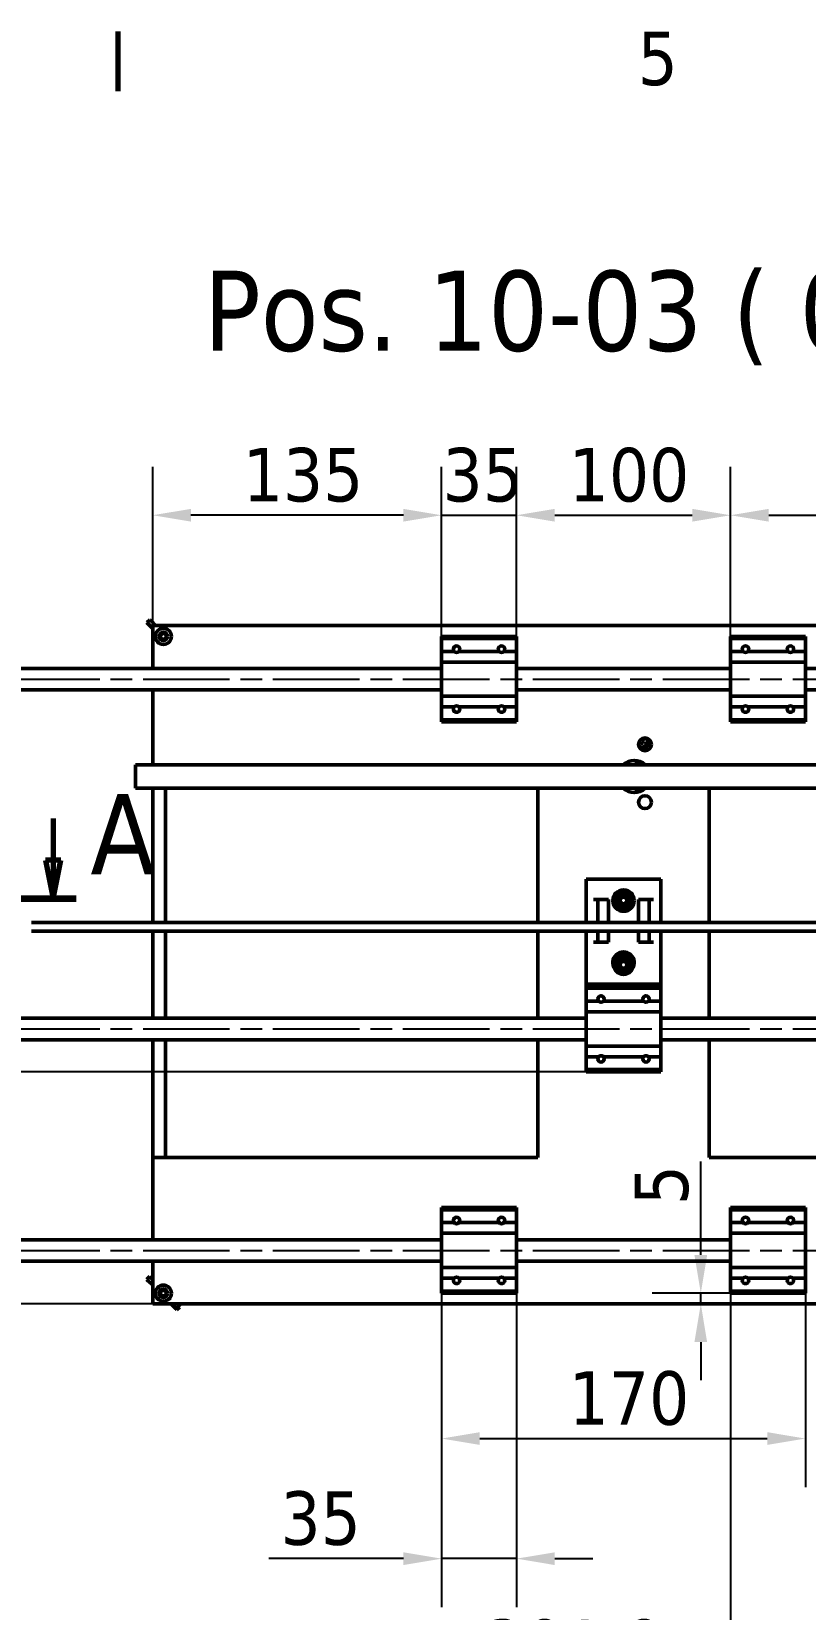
# Model space of a CAD drawing. Header units: millimetres. Extents: x -2685 to 3000, y -4484 to 2121.
# Drawn here: x 460 to 821, y 1340 to 2078 of the extents above; entities that cross this region are included whole.
import ezdxf

# ---------------------------------------------------------------- set-up
doc = ezdxf.new("R2010")
doc.units = ezdxf.units.MM
doc.header["$LTSCALE"] = 7.142857
doc.linetypes.add('CHAIN', pattern=[0.3543, 0.2362, -0.0295, 0.0591, -0.0295])
for name, color, linetype, lineweight in [('Border (ISO)', 7, 'Continuous', 70), ('Centerline (ISO)', 7, 'Continuous', 25), ('Dimension (ISO)', 7, 'Continuous', 25), ('Section Line (ISO)', 7, 'CHAIN', 70), ('Symbol (ISO)', 7, 'Continuous', 25), ('Visible (ISO)', 7, 'Continuous', 50)]:
    doc.layers.add(name, color=color, linetype=linetype, lineweight=lineweight)
doc.styles.add('Label Text (ISO)', font='tahoma.ttf')
doc.styles.add('Note Text (ISO)', font='tahoma.ttf')
doc.styles.add('Text Style42', font='tahoma.ttf')
doc.dimstyles.new('Default - Method 1b (ISO)', dxfattribs={"dimscale": 7.142857, "dimtxt": 3.5, "dimasz": 2.5, "dimexe": 3.175, "dimexo": 0, "dimgap": 0.762, "dimtad": 1, "dimtoh": 1, "dimrnd": 1e-08, "dimtxsty": 'Note Text (ISO)', "dimcen": 0.09, "dimdle": 10, "dimclrd": 256, "dimclre": 256, "dimclrt": 256, "dimazin": 2, "dimtfac": 1, "dimtmove": 0, "dimatfit": 3, "dimfxl": 0, "dimtolj": 1, "dimlwd": -1, "dimlwe": -1, "dimarcsym": 0})

# ---------------------------------------------------------------- blocks, each defined once
blk = doc.blocks.new('Borders Default Border')
at = {"layer": 'Border (ISO)'}
blk.add_line((70, 287), (70, 290.9), dxfattribs=at)
at = {"layer": 'Border (ISO)', "insert": (103.98, 287.33), "char_height": 3.5, "attachment_point": 7, "style": 'Note Text (ISO)'}
blk.add_mtext('5', dxfattribs=at)
blk = doc.blocks.new('*D37')
at = {"layer": 'Defpoints', "color": 0}
for p in [(651.11, 1516.18), (821.11, 1495.18), (821.11, 1420.25)]:
    blk.add_point(p, dxfattribs=at)
at = {"layer": 'Dimension (ISO)'}
for p, q in [((651.11, 1516.18), (651.11, 1397.57)), ((821.11, 1495.18), (821.11, 1397.57)), ((668.97, 1420.25), (803.25, 1420.25))]:
    blk.add_line(p, q, dxfattribs=at)
for points in [[(668.97, 1423.23), (668.97, 1417.27), (651.11, 1420.25)], [(803.25, 1423.23), (803.25, 1417.27), (821.11, 1420.25)]]:
    blk.add_solid(points, dxfattribs=at)
at = {"layer": 'Dimension (ISO)', "insert": (710.55, 1451.72), "char_height": 25, "attachment_point": 1, "style": 'Note Text (ISO)'}
blk.add_mtext('\\A1;170', dxfattribs=at)
blk = doc.blocks.new('*D38')
at = {"layer": 'Defpoints', "color": 0}
for p in [(651.11, 1500.18), (686.11, 1500.18), (686.11, 1364.11)]:
    blk.add_point(p, dxfattribs=at)
at = {"layer": 'Dimension (ISO)'}
for p, q in [((651.11, 1500.18), (651.11, 1341.43)), ((686.11, 1500.18), (686.11, 1341.43)), ((633.25, 1364.11), (570.39, 1364.11)), ((686.11, 1364.11), (651.11, 1364.11)), ((703.97, 1364.11), (721.83, 1364.11))]:
    blk.add_line(p, q, dxfattribs=at)
for points in [[(633.25, 1367.08), (633.25, 1361.13), (651.11, 1364.11)], [(703.97, 1367.08), (703.97, 1361.13), (686.11, 1364.11)]]:
    blk.add_solid(points, dxfattribs=at)
at = {"layer": 'Dimension (ISO)', "insert": (575.84, 1395.59), "char_height": 25, "attachment_point": 1, "style": 'Note Text (ISO)'}
blk.add_mtext('\\A1;35', dxfattribs=at)
blk = doc.blocks.new('*D39')
at = {"layer": 'Defpoints', "color": 0}
for p in [(786.11, 1500.18), (1088.03, 1480.18), (1088.03, 1298.5)]:
    blk.add_point(p, dxfattribs=at)
at = {"layer": 'Dimension (ISO)'}
for p, q in [((786.11, 1500.18), (786.11, 1275.82)), ((1088.03, 1480.18), (1088.03, 1275.82)), ((786.11, 1298.5), (665.59, 1298.5)), ((1070.17, 1298.5), (803.97, 1298.5))]:
    blk.add_line(p, q, dxfattribs=at)
for points in [[(803.97, 1301.48), (803.97, 1295.52), (786.11, 1298.5)], [(1070.17, 1301.48), (1070.17, 1295.52), (1088.03, 1298.5)]]:
    blk.add_solid(points, dxfattribs=at)
at = {"layer": 'Dimension (ISO)', "insert": (671.03, 1335.67), "char_height": 25, "attachment_point": 1, "style": 'Note Text (ISO)'}
blk.add_mtext('\\A1;301,9', dxfattribs=at)
blk = doc.blocks.new('*D42')
at = {"layer": 'Defpoints', "color": 0}
for p in [(516.11, 1851.79), (516.11, 1800.18), (651.11, 1795.18)]:
    blk.add_point(p, dxfattribs=at)
at = {"layer": 'Dimension (ISO)'}
for p, q in [((516.11, 1800.18), (516.11, 1874.46)), ((651.11, 1795.18), (651.11, 1874.46)), ((633.25, 1851.79), (533.97, 1851.79))]:
    blk.add_line(p, q, dxfattribs=at)
for points in [[(533.97, 1854.76), (533.97, 1848.81), (516.11, 1851.79)], [(633.25, 1854.76), (633.25, 1848.81), (651.11, 1851.79)]]:
    blk.add_solid(points, dxfattribs=at)
at = {"layer": 'Dimension (ISO)', "insert": (558.25, 1883.27), "char_height": 25, "attachment_point": 1, "style": 'Note Text (ISO)'}
blk.add_mtext('\\A1;135', dxfattribs=at)
blk = doc.blocks.new('*D43')
at = {"layer": 'Defpoints', "color": 0}
for p in [(686.11, 1851.79), (651.11, 1795.18), (686.11, 1795.18)]:
    blk.add_point(p, dxfattribs=at)
at = {"layer": 'Dimension (ISO)'}
for p, q in [((651.11, 1795.18), (651.11, 1874.46)), ((686.11, 1795.18), (686.11, 1874.46)), ((633.25, 1851.79), (615.4, 1851.79)), ((651.11, 1851.79), (686.11, 1851.79)), ((703.97, 1851.79), (721.83, 1851.79))]:
    blk.add_line(p, q, dxfattribs=at)
for points in [[(633.25, 1854.76), (633.25, 1848.81), (651.11, 1851.79)], [(703.97, 1854.76), (703.97, 1848.81), (686.11, 1851.79)]]:
    blk.add_solid(points, dxfattribs=at)
at = {"layer": 'Dimension (ISO)', "insert": (651.55, 1883.27), "char_height": 25, "attachment_point": 1, "style": 'Note Text (ISO)'}
blk.add_mtext('\\A1;35', dxfattribs=at)
blk = doc.blocks.new('*D44')
at = {"layer": 'Defpoints', "color": 0}
for p in [(786.11, 1851.79), (786.11, 1794.18), (686.11, 1788.18)]:
    blk.add_point(p, dxfattribs=at)
at = {"layer": 'Dimension (ISO)'}
for p, q in [((686.11, 1788.18), (686.11, 1874.46)), ((786.11, 1794.18), (786.11, 1874.46)), ((703.97, 1851.79), (768.25, 1851.79))]:
    blk.add_line(p, q, dxfattribs=at)
for points in [[(703.97, 1854.76), (703.97, 1848.81), (686.11, 1851.79)], [(768.25, 1854.76), (768.25, 1848.81), (786.11, 1851.79)]]:
    blk.add_solid(points, dxfattribs=at)
at = {"layer": 'Dimension (ISO)', "insert": (710.55, 1883.25), "char_height": 25, "attachment_point": 1, "style": 'Note Text (ISO)'}
blk.add_mtext('\\A1;100', dxfattribs=at)
blk = doc.blocks.new('*D45')
at = {"layer": 'Defpoints', "color": 0}
for p in [(1108.03, 1851.79), (1108.03, 1803.18), (786.11, 1794.18)]:
    blk.add_point(p, dxfattribs=at)
at = {"layer": 'Dimension (ISO)'}
for p, q in [((786.11, 1794.18), (786.11, 1874.46)), ((1108.03, 1803.18), (1108.03, 1874.46)), ((803.97, 1851.79), (1090.17, 1851.79))]:
    blk.add_line(p, q, dxfattribs=at)
for points in [[(803.97, 1854.76), (803.97, 1848.81), (786.11, 1851.79)], [(1090.17, 1854.76), (1090.17, 1848.81), (1108.03, 1851.79)]]:
    blk.add_solid(points, dxfattribs=at)
at = {"layer": 'Dimension (ISO)', "insert": (1009.98, 1888.96), "char_height": 25, "attachment_point": 1, "style": 'Note Text (ISO)'}
blk.add_mtext('\\A1;321,9', dxfattribs=at)
blk = doc.blocks.new('*D47')
at = {"layer": 'Defpoints', "color": 0}
for p in [(516.11, 1483.18), (772.22, 1483.18), (786.11, 1488.18)]:
    blk.add_point(p, dxfattribs=at)
at = {"layer": 'Dimension (ISO)'}
for p, q in [((772.22, 1506.04), (772.22, 1549.67)), ((786.11, 1488.18), (749.54, 1488.18)), ((772.22, 1483.18), (772.22, 1488.18)), ((772.22, 1465.32), (772.22, 1447.47))]:
    blk.add_line(p, q, dxfattribs=at)
for points in [[(769.24, 1506.04), (775.19, 1506.04), (772.22, 1488.18)], [(769.24, 1465.32), (775.19, 1465.32), (772.22, 1483.18)]]:
    blk.add_solid(points, dxfattribs=at)
at = {"layer": 'Dimension (ISO)', "insert": (741.25, 1529.34), "char_height": 25, "attachment_point": 1, "rotation": 90, "style": 'Note Text (ISO)'}
blk.add_mtext('\\A1;5', dxfattribs=at)
blk = doc.blocks.new('*D48')
at = {"layer": 'Defpoints', "color": 0}
for p in [(718.61, 1591.68), (347.18, 1483.18), (516.11, 1483.18)]:
    blk.add_point(p, dxfattribs=at)
at = {"layer": 'Dimension (ISO)'}
for p, q in [((718.61, 1591.68), (324.5, 1591.68)), ((347.18, 1573.82), (347.18, 1501.04)), ((516.11, 1483.18), (324.5, 1483.18)), ((347.18, 1483.18), (347.18, 1374.54))]:
    blk.add_line(p, q, dxfattribs=at)
for points in [[(344.21, 1573.82), (350.16, 1573.82), (347.18, 1591.68)], [(344.21, 1501.04), (350.16, 1501.04), (347.18, 1483.18)]]:
    blk.add_solid(points, dxfattribs=at)
at = {"layer": 'Dimension (ISO)', "insert": (309.96, 1379.98), "char_height": 25, "attachment_point": 1, "rotation": 90, "style": 'Note Text (ISO)'}
blk.add_mtext('\\A1;108,5', dxfattribs=at)
blk = doc.blocks.new('2dTransSection0')
at = {"layer": 'Section Line (ISO)', "linetype": 'Continuous'}
for p, q in [((54.48, 239.4), (54.48, 236.68)), ((65.75, 239.4), (65.75, 236.68)), ((53.98, 236.68), (54.48, 234.18)), ((54.98, 236.68), (53.98, 236.68)), ((54.48, 236.68), (54.48, 234.18)), ((54.48, 234.18), (54.98, 236.68)), ((65.25, 236.68), (65.75, 234.18)), ((66.25, 236.68), (65.25, 236.68)), ((65.75, 236.68), (65.75, 234.18)), ((65.75, 234.18), (66.25, 236.68))]:
    blk.add_line(p, q, dxfattribs=at)
at = {"layer": 'Section Line (ISO)', "linetype": 'CHAIN', "ltscale": 15.862206}
blk.add_line((52.98, 234.18), (67.25, 234.18), dxfattribs=at)
at = {"layer": 'Section Line (ISO)', "linetype": 'Continuous', "lineweight": 140}
blk.add_line((52.98, 234.18), (67.25, 234.18), dxfattribs=at)
at = {"layer": 'Section Line (ISO)', "linetype": 'Continuous', "flags": 128}
for points in [[(53.98, 236.68), (54.48, 234.18)], [(65.25, 236.68), (65.75, 234.18)]]:
    blk.add_lwpolyline(points, dxfattribs=at)
at = {"layer": 'Section Line (ISO)'}
for points in [[(53.98, 236.68), (54.48, 234.18), (54.98, 236.68), (53.98, 236.68)], [(65.25, 236.68), (65.75, 234.18), (66.25, 236.68), (65.25, 236.68)]]:
    blk.add_solid(points, dxfattribs=at)
at = {"layer": 'Section Line (ISO)', "char_height": 5.25, "attachment_point": 7, "style": 'Label Text (ISO)'}
for insert in [(68.18, 235.76), (48.59, 234.98)]:
    blk.add_mtext('A', dxfattribs=dict(at, insert=insert))

msp = doc.modelspace()

# ---------------------------------------------------------------- linework, layer by layer
at = {"layer": 'Centerline (ISO)', "linetype": 'CHAIN', "ltscale": 23.990969}
for p, q in [((390.17, 1775.181), (1125.884, 1775.181)), ((390.17, 1611.681), (1125.884, 1611.681)), ((390.17, 1508.181), (1125.884, 1508.181))]:
    msp.add_line(p, q, dxfattribs=at)
at = {"layer": 'Visible (ISO)'}
for p, q in [((513.409, 1801.628), (514.761, 1802.963)), ((513.99, 1801.039), (513.409, 1801.628)), ((513.99, 1801.039), (516.112, 1798.892)), ((514.761, 1802.963), (515.342, 1802.374)), ((517.509, 1800.181), (515.342, 1802.374)), ((516.112, 1780.181), (516.112, 1800.181)), ((516.112, 1800.181), (956.112, 1800.181)), ((519.668, 1795.157), (520.37, 1796.419)), ((520.41, 1793.919), (519.668, 1795.157)), ((520.37, 1796.419), (521.813, 1796.442)), ((521.853, 1793.942), (520.41, 1793.919)), ((521.813, 1796.442), (522.555, 1795.204)), ((522.555, 1795.204), (521.853, 1793.942)), ((651.112, 1795.181), (686.112, 1795.181)), ((651.112, 1794.181), (651.112, 1795.181)), ((651.112, 1794.181), (686.112, 1794.181)), ((651.112, 1788.181), (651.112, 1794.181)), ((686.112, 1795.181), (686.112, 1794.181)), ((686.112, 1788.181), (686.112, 1794.181)), ((786.112, 1795.181), (821.112, 1795.181)), ((786.112, 1794.181), (786.112, 1795.181)), ((786.112, 1794.181), (821.112, 1794.181)), ((786.112, 1788.181), (786.112, 1794.181)), ((821.112, 1795.181), (821.112, 1794.181)), ((821.112, 1788.181), (821.112, 1794.181)), ((651.112, 1788.181), (656.994, 1788.181)), ((651.112, 1783.181), (651.112, 1788.181)), ((659.23, 1788.181), (677.994, 1788.181)), ((680.23, 1788.181), (686.112, 1788.181)), ((686.112, 1783.181), (686.112, 1788.181)), ((786.112, 1788.181), (791.994, 1788.181)), ((786.112, 1783.181), (786.112, 1788.181)), ((794.23, 1788.181), (812.994, 1788.181)), ((815.23, 1788.181), (821.112, 1788.181)), ((821.112, 1783.181), (821.112, 1788.181)), ((428.027, 1780.181), (651.112, 1780.181)), ((651.112, 1783.181), (686.112, 1783.181)), ((651.112, 1767.181), (651.112, 1783.181)), ((686.112, 1767.181), (686.112, 1783.181)), ((686.112, 1780.181), (786.112, 1780.181)), ((786.112, 1783.181), (821.112, 1783.181)), ((786.112, 1767.181), (786.112, 1783.181)), ((821.112, 1767.181), (821.112, 1783.181)), ((821.112, 1780.181), (1058.027, 1780.181)), ((428.027, 1770.181), (651.112, 1770.181)), ((516.112, 1735.181), (516.112, 1770.181)), ((686.112, 1770.181), (786.112, 1770.181)), ((821.112, 1770.181), (1058.027, 1770.181)), ((651.112, 1767.181), (686.112, 1767.181)), ((651.112, 1762.181), (651.112, 1767.181)), ((686.112, 1762.181), (686.112, 1767.181)), ((786.112, 1767.181), (821.112, 1767.181)), ((786.112, 1762.181), (786.112, 1767.181)), ((821.112, 1762.181), (821.112, 1767.181)), ((651.112, 1762.181), (656.994, 1762.181)), ((651.112, 1756.181), (651.112, 1762.181)), ((651.112, 1756.181), (686.112, 1756.181)), ((651.112, 1755.181), (651.112, 1756.181)), ((659.23, 1762.181), (677.994, 1762.181)), ((680.23, 1762.181), (686.112, 1762.181)), ((686.112, 1756.181), (686.112, 1762.181)), ((686.112, 1756.181), (686.112, 1755.181)), ((786.112, 1762.181), (791.994, 1762.181)), ((786.112, 1756.181), (786.112, 1762.181)), ((786.112, 1756.181), (821.112, 1756.181)), ((786.112, 1755.181), (786.112, 1756.181)), ((794.23, 1762.181), (812.994, 1762.181)), ((815.23, 1762.181), (821.112, 1762.181)), ((821.112, 1756.181), (821.112, 1762.181)), ((821.112, 1756.181), (821.112, 1755.181)), ((686.112, 1755.181), (651.112, 1755.181)), ((821.112, 1755.181), (786.112, 1755.181)), ((744.05, 1745.172), (743.481, 1746.122)), ((745.205, 1745.19), (744.05, 1745.172)), ((744.45, 1747.178), (745.173, 1747.19)), ((745.173, 1747.19), (745.766, 1746.199)), ((745.766, 1746.199), (745.205, 1745.19)), ((508.027, 1735.181), (508.027, 1724.181)), ((508.027, 1735.181), (1008.027, 1735.181)), ((736.112, 1735.271), (736.112, 1735.181)), ((742.112, 1735.181), (742.112, 1737.114)), ((508.027, 1724.181), (1008.027, 1724.181)), ((516.112, 1661.422), (516.112, 1724.181)), ((522.112, 1661.422), (522.112, 1724.181)), ((696.112, 1724.181), (696.112, 1661.422)), ((736.112, 1724.181), (736.112, 1724.091)), ((742.112, 1722.248), (742.112, 1724.181)), ((776.112, 1661.422), (776.112, 1724.181)), ((718.612, 1681.681), (720.612, 1681.681)), ((718.612, 1681.681), (718.612, 1661.422)), ((751.612, 1681.681), (720.612, 1681.681)), ((751.612, 1681.681), (753.612, 1681.681)), ((753.612, 1661.422), (753.612, 1681.681)), ((722.112, 1672.181), (729.112, 1672.181)), ((724.112, 1661.422), (724.112, 1672.181)), ((729.112, 1672.181), (729.112, 1661.422)), ((743.112, 1661.422), (743.112, 1672.181)), ((743.112, 1672.181), (750.112, 1672.181)), ((748.112, 1672.181), (748.112, 1661.422)), ((1066.027, 1661.422), (459.527, 1661.422)), ((1062.227, 1657.422), (459.527, 1657.422)), ((516.112, 1616.681), (516.112, 1657.422)), ((522.112, 1616.681), (522.112, 1657.422)), ((696.112, 1657.422), (696.112, 1616.681)), ((718.612, 1657.422), (718.612, 1632.681)), ((729.112, 1652.181), (722.112, 1652.181)), ((724.112, 1652.181), (724.112, 1657.422)), ((729.112, 1657.422), (729.112, 1652.181)), ((743.112, 1652.181), (743.112, 1657.422)), ((750.112, 1652.181), (743.112, 1652.181)), ((748.112, 1657.422), (748.112, 1652.181)), ((753.612, 1632.681), (753.612, 1657.422)), ((776.112, 1616.681), (776.112, 1657.422)), ((720.612, 1632.681), (718.612, 1632.681)), ((718.612, 1632.681), (718.612, 1631.681)), ((718.612, 1631.681), (753.612, 1631.681)), ((718.612, 1630.681), (718.612, 1631.681)), ((718.612, 1630.681), (753.612, 1630.681)), ((718.612, 1624.681), (718.612, 1630.681)), ((720.612, 1632.681), (751.612, 1632.681)), ((753.612, 1632.681), (751.612, 1632.681)), ((753.612, 1631.681), (753.612, 1632.681)), ((753.612, 1631.681), (753.612, 1630.681)), ((753.612, 1624.681), (753.612, 1630.681)), ((718.612, 1624.681), (724.494, 1624.681)), ((718.612, 1619.681), (718.612, 1624.681)), ((726.73, 1624.681), (745.494, 1624.681)), ((747.73, 1624.681), (753.612, 1624.681)), ((753.612, 1619.681), (753.612, 1624.681)), ((428.027, 1616.681), (718.612, 1616.681)), ((718.612, 1619.681), (753.612, 1619.681)), ((718.612, 1603.681), (718.612, 1619.681)), ((753.612, 1603.681), (753.612, 1619.681)), ((753.612, 1616.681), (1088.027, 1616.681)), ((428.027, 1606.681), (718.612, 1606.681)), ((516.112, 1551.681), (516.112, 1606.681)), ((522.112, 1551.681), (522.112, 1606.681)), ((696.112, 1606.681), (696.112, 1551.681)), ((718.612, 1603.681), (753.612, 1603.681)), ((718.612, 1598.681), (718.612, 1603.681)), ((753.612, 1606.681), (1088.027, 1606.681)), ((753.612, 1598.681), (753.612, 1603.681)), ((776.112, 1551.681), (776.112, 1606.681)), ((718.612, 1598.681), (724.494, 1598.681)), ((718.612, 1592.681), (718.612, 1598.681)), ((726.73, 1598.681), (745.494, 1598.681)), ((747.73, 1598.681), (753.612, 1598.681)), ((753.612, 1592.681), (753.612, 1598.681)), ((718.612, 1592.681), (753.612, 1592.681)), ((718.612, 1591.681), (718.612, 1592.681)), ((753.612, 1591.681), (718.612, 1591.681)), ((753.612, 1592.681), (753.612, 1591.681)), ((696.112, 1551.681), (516.112, 1551.681)), ((516.112, 1513.181), (516.112, 1551.681)), ((976.112, 1551.681), (776.112, 1551.681)), ((651.112, 1528.181), (686.112, 1528.181)), ((651.112, 1527.181), (651.112, 1528.181)), ((651.112, 1527.181), (686.112, 1527.181)), ((651.112, 1521.181), (651.112, 1527.181)), ((686.112, 1528.181), (686.112, 1527.181)), ((686.112, 1521.181), (686.112, 1527.181)), ((786.112, 1528.181), (821.112, 1528.181)), ((786.112, 1527.181), (786.112, 1528.181)), ((821.112, 1527.181), (786.112, 1527.181)), ((786.112, 1527.181), (786.112, 1521.181)), ((821.112, 1528.181), (821.112, 1527.181)), ((821.112, 1527.181), (821.112, 1521.181)), ((651.112, 1521.181), (656.994, 1521.181)), ((651.112, 1516.181), (651.112, 1521.181)), ((659.23, 1521.181), (677.994, 1521.181)), ((680.23, 1521.181), (686.112, 1521.181)), ((686.112, 1516.181), (686.112, 1521.181)), ((791.994, 1521.181), (786.112, 1521.181)), ((786.112, 1521.181), (786.112, 1516.181)), ((812.994, 1521.181), (794.23, 1521.181)), ((821.112, 1521.181), (815.23, 1521.181)), ((821.112, 1521.181), (821.112, 1516.181)), ((428.027, 1513.181), (651.112, 1513.181)), ((651.112, 1516.181), (686.112, 1516.181)), ((651.112, 1500.181), (651.112, 1516.181)), ((686.112, 1500.181), (686.112, 1516.181)), ((686.112, 1513.181), (786.112, 1513.181)), ((821.112, 1516.181), (786.112, 1516.181)), ((786.112, 1516.181), (786.112, 1500.181)), ((821.112, 1516.181), (821.112, 1500.181)), ((428.027, 1503.181), (651.112, 1503.181)), ((516.112, 1483.181), (516.112, 1503.181)), ((651.112, 1500.181), (686.112, 1500.181)), ((651.112, 1495.181), (651.112, 1500.181)), ((686.112, 1503.181), (786.112, 1503.181)), ((686.112, 1495.181), (686.112, 1500.181)), ((821.112, 1500.181), (786.112, 1500.181)), ((786.112, 1500.181), (786.112, 1495.181)), ((821.112, 1500.181), (821.112, 1495.181)), ((513.409, 1494.628), (514.761, 1495.963)), ((513.99, 1494.039), (513.409, 1494.628)), ((513.99, 1494.039), (516.112, 1491.892)), ((514.761, 1495.963), (515.342, 1495.374)), ((516.112, 1494.595), (515.342, 1495.374)), ((651.112, 1495.181), (656.994, 1495.181)), ((651.112, 1489.181), (651.112, 1495.181)), ((659.23, 1495.181), (677.994, 1495.181)), ((680.23, 1495.181), (686.112, 1495.181)), ((686.112, 1489.181), (686.112, 1495.181)), ((791.994, 1495.181), (786.112, 1495.181)), ((786.112, 1495.181), (786.112, 1489.181)), ((812.994, 1495.181), (794.23, 1495.181)), ((821.112, 1495.181), (815.23, 1495.181)), ((821.112, 1495.181), (821.112, 1489.181)), ((516.112, 1483.181), (976.112, 1483.181)), ((519.668, 1488.157), (520.37, 1489.419)), ((520.41, 1486.919), (519.668, 1488.157)), ((520.37, 1489.419), (521.813, 1489.442)), ((521.853, 1486.942), (520.41, 1486.919)), ((521.813, 1489.442), (522.555, 1488.204)), ((522.555, 1488.204), (521.853, 1486.942)), ((526.881, 1480.987), (524.714, 1483.181)), ((527.385, 1483.181), (528.233, 1482.322)), ((651.112, 1489.181), (686.112, 1489.181)), ((651.112, 1488.181), (651.112, 1489.181)), ((686.112, 1488.181), (651.112, 1488.181)), ((686.112, 1489.181), (686.112, 1488.181)), ((821.112, 1489.181), (786.112, 1489.181)), ((786.112, 1488.181), (786.112, 1489.181)), ((821.112, 1488.181), (786.112, 1488.181)), ((821.112, 1489.181), (821.112, 1488.181)), ((526.881, 1480.987), (527.463, 1480.398)), ((528.814, 1481.733), (527.463, 1480.398)), ((528.814, 1481.733), (528.233, 1482.322))]:
    msp.add_line(p, q, dxfattribs=at)
for centre, radius in [((521.112, 1795.181), 3.765), ((521.112, 1795.181), 2), ((746.112, 1744.681), 3), ((746.112, 1717.681), 3), ((736.112, 1671.681), 5), ((736.112, 1671.681), 4.5), ((736.112, 1671.681), 2.9), ((736.112, 1671.681), 2), ((736.112, 1671.681), 1.571), ((736.112, 1641.681), 4.5), ((736.112, 1641.681), 2.9), ((736.112, 1641.681), 2), ((736.112, 1641.681), 1.571), ((521.112, 1488.181), 3.765), ((521.112, 1488.181), 2)]:
    msp.add_circle(centre, radius, dxfattribs=at)
for centre, radius, start, end in [((658.112, 1789.181), 1.5, 318.189685, 221.810315), ((658.112, 1789.181), 1.5, 221.810315, 318.189685), ((679.112, 1789.181), 1.5, 318.189685, 221.810315), ((679.112, 1789.181), 1.5, 221.810315, 318.189685), ((793.112, 1789.181), 1.5, 318.189685, 221.810315), ((793.112, 1789.181), 1.5, 221.810315, 318.189685), ((814.112, 1789.181), 1.5, 318.189685, 221.810315), ((814.112, 1789.181), 1.5, 221.810315, 318.189685), ((658.112, 1761.181), 1.5, 41.810315, 138.189685), ((679.112, 1761.181), 1.5, 41.810315, 138.189685), ((793.112, 1761.181), 1.5, 41.810315, 138.189685), ((814.112, 1761.181), 1.5, 41.810315, 138.189685), ((658.112, 1761.181), 1.5, 138.189685, 41.810315), ((679.112, 1761.181), 1.5, 138.189685, 41.810315), ((793.112, 1761.181), 1.5, 138.189685, 41.810315), ((814.112, 1761.181), 1.5, 138.189685, 41.810315), ((744.612, 1746.181), 2.75, 240.21766, 29.78234), ((744.612, 1746.181), 3.5, 256.460602, 13.539398), ((741.112, 1729.681), 7.5, 47.166572, 132.833428), ((741.112, 1729.681), 7.5, 227.166572, 312.833428), ((736.112, 1642.681), 5, 324.900368, 215.099632), ((725.612, 1625.681), 1.5, 318.189685, 221.810315), ((725.612, 1625.681), 1.5, 221.810315, 318.189685), ((746.612, 1625.681), 1.5, 318.189685, 221.810315), ((746.612, 1625.681), 1.5, 221.810315, 318.189685), ((725.612, 1597.681), 1.5, 138.189685, 41.810315), ((725.612, 1597.681), 1.5, 41.810315, 138.189685), ((746.612, 1597.681), 1.5, 138.189685, 41.810315), ((746.612, 1597.681), 1.5, 41.810315, 138.189685), ((658.112, 1522.181), 1.5, 318.189685, 221.810315), ((658.112, 1522.181), 1.5, 221.810315, 318.189685), ((679.112, 1522.181), 1.5, 318.189685, 221.810315), ((679.112, 1522.181), 1.5, 221.810315, 318.189685), ((793.112, 1522.181), 1.5, 318.189685, 221.810315), ((793.112, 1522.181), 1.5, 221.810315, 318.189685), ((814.112, 1522.181), 1.5, 318.189685, 221.810315), ((814.112, 1522.181), 1.5, 221.810315, 318.189685), ((658.112, 1494.181), 1.5, 138.189685, 41.810315), ((658.112, 1494.181), 1.5, 41.810315, 138.189685), ((679.112, 1494.181), 1.5, 138.189685, 41.810315), ((679.112, 1494.181), 1.5, 41.810315, 138.189685), ((793.112, 1494.181), 1.5, 138.189685, 41.810315), ((793.112, 1494.181), 1.5, 41.810315, 138.189685), ((814.112, 1494.181), 1.5, 138.189685, 41.810315), ((814.112, 1494.181), 1.5, 41.810315, 138.189685)]:
    msp.add_arc(centre, radius, start, end, dxfattribs=at)
for points in [[(732.58, 1673.645), (734.313, 1674.683), (736.047, 1675.722)], [(736.047, 1675.722), (737.813, 1674.74), (739.579, 1673.758)], [(732.645, 1669.604), (732.612, 1671.624), (732.58, 1673.645)], [(736.177, 1667.64), (734.411, 1668.622), (732.645, 1669.604)], [(739.644, 1669.717), (737.91, 1668.678), (736.177, 1667.64)], [(739.579, 1673.758), (739.611, 1671.737), (739.644, 1669.717)], [(732.58, 1643.645), (734.313, 1644.683), (736.047, 1645.722)], [(736.047, 1645.722), (737.813, 1644.74), (739.579, 1643.758)], [(732.645, 1639.604), (732.612, 1641.624), (732.58, 1643.645)], [(736.177, 1637.64), (734.411, 1638.622), (732.645, 1639.604)], [(739.644, 1639.717), (737.91, 1638.678), (736.177, 1637.64)], [(739.579, 1643.758), (739.611, 1641.737), (739.644, 1639.717)]]:
    msp.add_rational_spline(points, [1, 1.15470053838, 1], degree=2, dxfattribs=at)

# ---------------------------------------------------------------- block references
at = {"xscale": 7.142857142857142, "yscale": 7.142857142857142, "zscale": 7.142857142857142}
msp.add_blockref('Borders Default Border', (0, 0), dxfattribs=at)
at = {"layer": 'Section Line (ISO)', "xscale": 7.142857142857142, "yscale": 7.142857142857142, "zscale": 7.142857142857142}
msp.add_blockref('2dTransSection0', (0, 0), dxfattribs=at)

# ---------------------------------------------------------------- texts
at = {"layer": 'Symbol (ISO)', "insert": (540.008, 1921.898), "char_height": 37.42857, "attachment_point": 7, "style": 'Text Style42'}
msp.add_mtext('Pos. 10-03 ( 0.14 : 1 )', dxfattribs=at)

# ---------------------------------------------------------------- dimensions: what is measured, and where the dimension line sits
at = {"layer": 'Dimension (ISO)'}
for base, p1, p2, override, picture, middle in [((1108.027, 1851.786), (786.112, 1794.181), (1108.027, 1803.181), {"dimgap": 0.762, "dimtoh": 0, "dimdec": 1, "dimtol": 0, "dimlim": 0, "dimtp": 0, "dimtm": 0, "dimtdec": 2, "dimtofl": 0, "dimatfit": 1}, '*D45', (1051.2, 1851.786)), ((1088.027, 1298.499), (786.112, 1500.181), (1088.027, 1480.181), {"dimgap": 0.762, "dimtoh": 0, "dimdec": 1, "dimtol": 0, "dimlim": 0, "dimtp": 0, "dimtm": 0, "dimtdec": 2, "dimtofl": 0, "dimatfit": 2}, '*D39', (712.249, 1298.499))]:
    dim = msp.add_linear_dim(base=base, p1=p1, p2=p2, dimstyle='Default - Method 1b (ISO)', override=override, dxfattribs=at)
    dim.commit()
    dim.dimension.update_dxf_attribs({"geometry": picture, "text_midpoint": middle, "dimtype": 160})
for base, p1, p2, angle, override, picture, middle in [((516.112, 1851.786), (651.112, 1795.181), (516.112, 1800.181), 180, {"dimgap": 0.762, "dimtoh": 0, "dimdec": 2, "dimtol": 0, "dimlim": 0, "dimtp": 0, "dimtm": 0, "dimtdec": 2, "dimtofl": 0, "dimatfit": 1}, '*D42', (583.612, 1851.786)), ((686.112, 1851.786), (651.112, 1795.181), (686.112, 1795.181), 180, {"dimgap": 0.762, "dimtoh": 0, "dimdec": 2, "dimtol": 0, "dimlim": 0, "dimtp": 0, "dimtm": 0, "dimtdec": 2, "dimtofl": 1, "dimatfit": 1}, '*D43', (668.612, 1851.786)), ((786.112, 1851.786), (686.112, 1788.181), (786.112, 1794.181), 180, {"dimgap": 0.762, "dimtoh": 0, "dimdec": 2, "dimtol": 0, "dimlim": 0, "dimtp": 0, "dimtm": 0, "dimtdec": 2, "dimtofl": 0, "dimatfit": 1}, '*D44', (736.112, 1851.786)), ((347.183, 1483.181), (718.612, 1591.681), (516.112, 1483.181), 90, {"dimgap": 0.762, "dimtoh": 0, "dimdec": 2, "dimtol": 0, "dimlim": 0, "dimtp": 0, "dimtm": 0, "dimtdec": 2, "dimtofl": 0, "dimatfit": 2}, '*D48', (347.183, 1419.929)), ((772.218, 1483.181), (786.112, 1488.181), (516.112, 1483.181), 90, {"dimgap": 0.762, "dimtoh": 0, "dimdec": 2, "dimse2": 1, "dimtol": 0, "dimlim": 0, "dimtp": 0, "dimtm": 0, "dimtdec": 2, "dimtofl": 1, "dimatfit": 1}, '*D47', (772.218, 1536.784)), ((821.112, 1420.251), (651.112, 1516.181), (821.112, 1495.181), 180, {"dimgap": 0.762, "dimtoh": 0, "dimdec": 2, "dimtol": 0, "dimlim": 0, "dimtp": 0, "dimtm": 0, "dimtdec": 2, "dimtofl": 0, "dimatfit": 1}, '*D37', (736.112, 1420.251)), ((686.112, 1364.106), (651.112, 1500.181), (686.112, 1500.181), 180, {"dimgap": 0.762, "dimtoh": 0, "dimdec": 2, "dimtol": 0, "dimlim": 0, "dimtp": 0, "dimtm": 0, "dimtdec": 2, "dimtofl": 1, "dimatfit": 1}, '*D38', (592.896, 1364.106))]:
    dim = msp.add_linear_dim(base=base, p1=p1, p2=p2, angle=angle, dimstyle='Default - Method 1b (ISO)', override=override, dxfattribs=at)
    dim.commit()
    dim.dimension.update_dxf_attribs({"geometry": picture, "text_midpoint": middle, "dimtype": 160})

doc.saveas('drawing.dxf')
